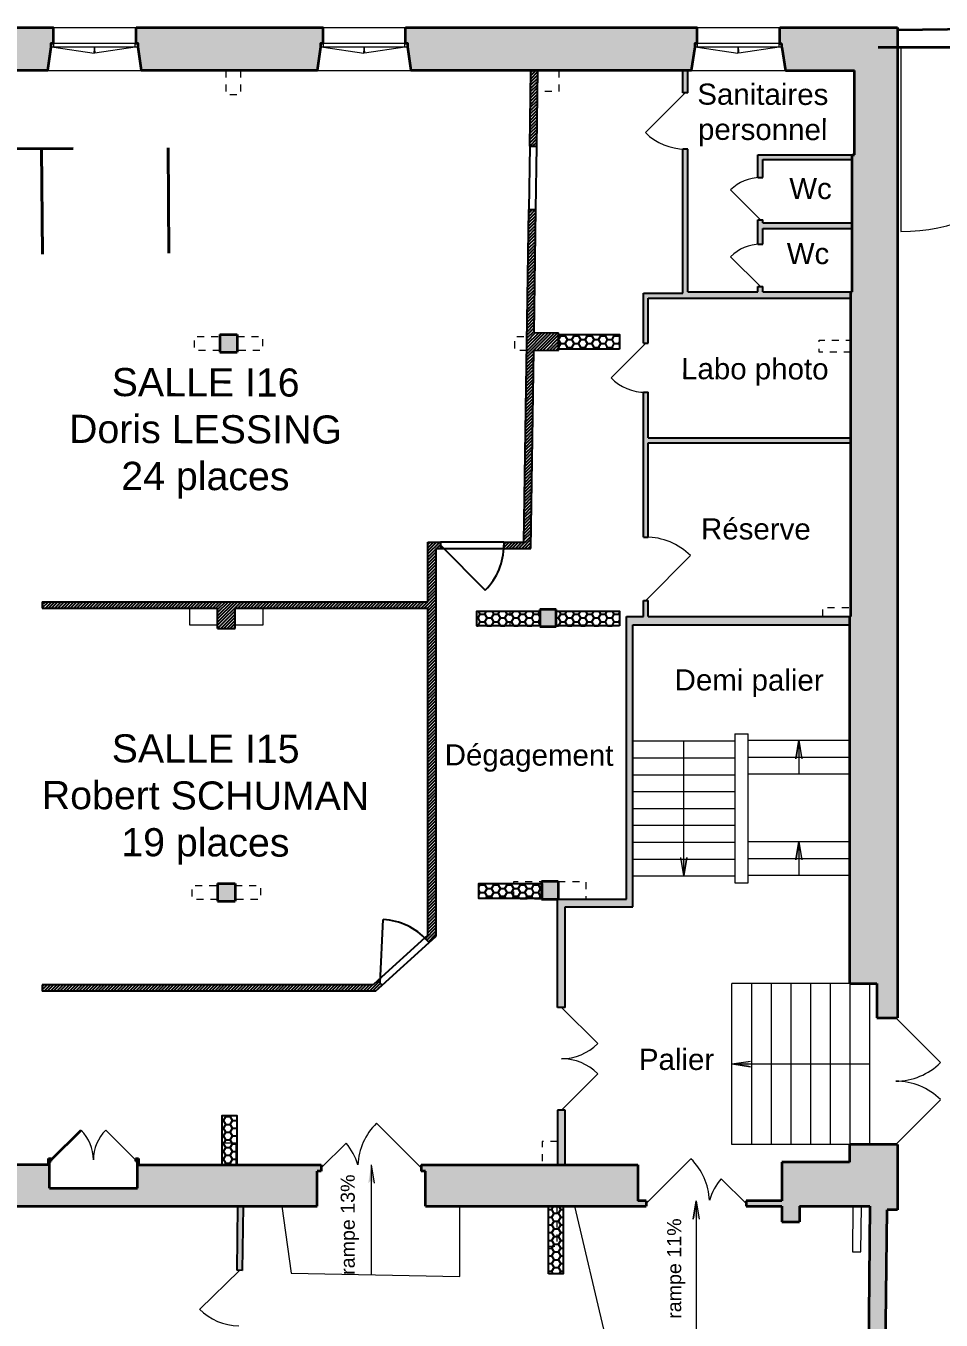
# Model space of a CAD drawing. Extents: x -6460 to -5341, y -3478 to -2628.
# Drawn here: x -6380.69 to -6367.67, y -3247.8 to -3229.38 of the extents above; entities that cross this region are included whole.
import ezdxf
from ezdxf.enums import TextEntityAlignment as Align

# ---------------------------------------------------------------- set-up
doc = ezdxf.new("R2010")
doc.units = 0
doc.linetypes.add('CACHE', pattern=[0.375, 0.25, -0.125])
for name, color, linetype, lineweight in [('Ar0-Hatch1', 1, 'CONTINUOUS', 5), ('Ar0-Texte1', 144, 'CONTINUOUS', 15), ('Ar0-Texte2', 6, 'CONTINUOUS', 15), ('Ar2-Maçon', 7, 'CONTINUOUS', 35), ('Ar2-Vue-FIN', 9, 'CONTINUOUS', 9), ('Ar6-Cloison', 3, 'CONTINUOUS', 25), ('Ar7-Menuiserie', 4, 'CONTINUOUS', 9), ('Ar7-Porte', 4, 'CONTINUOUS', 9)]:
    doc.layers.add(name, color=color, linetype=linetype, lineweight=lineweight)
doc.layers.add('LYTV_PROJET', color=11, linetype='CONTINUOUS')
doc.layers.add('LYTV_REGULARISATION', color=139, linetype='CONTINUOUS')
doc.styles.add('arial', font='arial.ttf', dxfattribs={"width": 0.9999})
doc.styles.get("Standard").update_dxf_attribs({"font": 'romans.shx'})
pattern_1 = [(45, (-6383.846737, -3243.526896), (-0.02245064, 0.02245064), [])]
pattern_2 = [(360, (-6383.846737, -3243.526896), (0.09525, 0.0549926), [0.0635, -0.127]), (120, (-6383.846737, -3243.526896), (-0.09524999, 0.05499262), [0.0635, -0.127]), (60, (-6383.846737, -3243.526896), (1e-08, 0.10998522), [-0.127, 0.0635])]

msp = doc.modelspace()

# ---------------------------------------------------------------- hatches: boundary and pattern name
at = {"layer": 'Ar0-Hatch1'}
for points in [[(-6380.382, -3230.017), (-6380.332, -3229.687), (-6380.332, -3229.637), (-6380.302, -3229.637), (-6380.302, -3229.407), (-6384.413, -3229.407), (-6384.413, -3229.637), (-6384.383, -3229.637), (-6384.383, -3229.687), (-6384.333, -3230.017), (-6382.333, -3230.017), (-6382.152, -3230.017)], [(-6376.548, -3230.017), (-6376.498, -3229.687), (-6376.498, -3229.637), (-6376.468, -3229.637), (-6376.468, -3229.407), (-6379.122, -3229.407), (-6379.122, -3229.637), (-6379.092, -3229.637), (-6379.092, -3229.687), (-6379.042, -3230.017)], [(-6371.178, -3229.687), (-6371.178, -3229.637), (-6371.148, -3229.637), (-6371.148, -3229.407), (-6375.288, -3229.407), (-6375.288, -3229.637), (-6375.258, -3229.637), (-6375.258, -3229.687), (-6375.208, -3230.017), (-6373.508, -3230.017), (-6373.408, -3230.017), (-6371.348, -3230.017), (-6371.348, -3230.337), (-6371.278, -3230.337), (-6371.278, -3230.017), (-6371.228, -3230.017)], [(-6368.978, -3237.907), (-6368.978, -3243.007), (-6368.588, -3243.007), (-6368.588, -3243.496), (-6368.295, -3243.496), (-6368.295, -3229.407), (-6369.968, -3229.407), (-6369.968, -3229.637), (-6369.938, -3229.637), (-6369.938, -3229.687), (-6369.888, -3230.017), (-6368.908, -3230.017), (-6368.908, -3231.217), (-6370.278, -3231.217), (-6370.278, -3231.542), (-6370.208, -3231.542), (-6370.208, -3231.287), (-6368.938, -3231.287), (-6368.938, -3232.187), (-6370.208, -3232.187), (-6370.208, -3232.142), (-6370.278, -3232.142), (-6370.278, -3232.492), (-6370.208, -3232.492), (-6370.208, -3232.267), (-6368.938, -3232.267), (-6368.938, -3233.167), (-6370.208, -3233.167), (-6370.208, -3233.092), (-6370.278, -3233.092), (-6370.278, -3233.167), (-6371.278, -3233.167), (-6371.278, -3231.137), (-6371.348, -3231.137), (-6371.348, -3233.187), (-6371.908, -3233.187), (-6371.908, -3233.897), (-6371.838, -3233.897), (-6371.838, -3233.257), (-6368.958, -3233.257), (-6368.958, -3235.247), (-6371.838, -3235.247), (-6371.838, -3234.597), (-6371.908, -3234.597), (-6371.908, -3236.657), (-6371.838, -3236.657), (-6371.838, -3235.317), (-6368.958, -3235.317), (-6368.958, -3237.787), (-6371.838, -3237.787), (-6371.838, -3237.557), (-6371.908, -3237.557), (-6371.908, -3237.787), (-6372.148, -3237.787), (-6372.148, -3241.807), (-6373.128, -3241.807), (-6373.128, -3243.347), (-6373.018, -3243.347), (-6373.018, -3241.917), (-6372.058, -3241.917), (-6372.058, -3237.907)], [(-6377.682, -3234.027), (-6377.682, -3233.777), (-6377.932, -3233.777), (-6377.932, -3234.027)], [(-6373.118, -3241.807), (-6373.118, -3241.557), (-6373.358, -3241.557), (-6373.358, -3241.807)], [(-6371.868, -3246.177), (-6371.868, -3246.097), (-6371.988, -3246.097), (-6371.988, -3245.587), (-6373.018, -3245.587), (-6373.018, -3244.807), (-6373.128, -3244.807), (-6373.128, -3245.587), (-6375.068, -3245.587), (-6375.068, -3245.677), (-6375.008, -3245.677), (-6375.008, -3246.177)], [(-6380.353, -3245.587), (-6380.353, -3245.537), (-6380.328, -3245.537), (-6380.328, -3245.497), (-6380.368, -3245.497), (-6380.368, -3245.587)], [(-6379.103, -3245.537), (-6379.103, -3245.587), (-6379.088, -3245.587), (-6379.088, -3245.497), (-6379.128, -3245.497), (-6379.128, -3245.537)], [(-6376.548, -3246.177), (-6376.548, -3245.677), (-6376.488, -3245.677), (-6376.488, -3245.587), (-6379.103, -3245.587), (-6379.103, -3245.917), (-6380.353, -3245.917), (-6380.353, -3245.587), (-6383.038, -3245.587), (-6383.038, -3246.177), (-6382.178, -3246.177), (-6382.178, -3246.897), (-6382.088, -3246.897), (-6382.088, -3246.177), (-6377.678, -3246.177), (-6377.691, -3247.087), (-6377.611, -3247.088), (-6377.598, -3246.177)]]:
    msp.add_hatch(color=256, dxfattribs=at).paths.add_polyline_path(points)
for points in [[(-6373.148, -3237.929), (-6373.148, -3237.689), (-6373.378, -3237.689), (-6373.378, -3237.929)], [(-6377.712, -3241.837), (-6377.712, -3241.587), (-6377.962, -3241.587), (-6377.962, -3241.837)]]:
    msp.add_hatch(color=256, dxfattribs=at).paths.add_polyline_path(points, flags=17)
h = msp.add_hatch(color=256, dxfattribs=at)
h.dxf.hatch_style = 1
h.paths.add_polyline_path([(-6368.443, -3246.229), (-6368.295, -3246.229), (-6368.295, -3245.296), (-6368.978, -3245.296), (-6368.978, -3245.547), (-6369.938, -3245.547), (-6369.938, -3246.097), (-6370.448, -3246.097), (-6370.448, -3246.177), (-6369.938, -3246.177), (-6369.938, -3246.397), (-6369.688, -3246.397), (-6369.688, -3246.177), (-6368.688, -3246.177), (-6368.827, -3260.126), (-6377.798, -3260.126), (-6377.78, -3258.907), (-6377.86, -3258.905), (-6377.878, -3260.126), (-6386.528, -3260.126), (-6386.518, -3258.906), (-6386.608, -3258.906), (-6386.618, -3260.126), (-6399.828, -3260.128), (-6399.828, -3260.296), (-6404.228, -3260.296), (-6404.228, -3260.377), (-6404.718, -3260.377), (-6404.718, -3260.549), (-6368.587, -3260.549)])
at = {"layer": 'Ar2-Vue-FIN'}
h = msp.add_hatch(color=256, dxfattribs=at)
h.paths.add_polyline_path([(-6369.698, -3239.547), (-6369.7, -3239.77), (-6369.698, -3239.768), (-6369.656, -3239.81)])
h.paths.add_polyline_path([(-6369.698, -3239.547), (-6369.74, -3239.81), (-6369.7, -3239.77)])
h = msp.add_hatch(color=256, dxfattribs=at)
h.paths.add_polyline_path([(-6369.698, -3240.987), (-6369.7, -3241.21), (-6369.698, -3241.208), (-6369.656, -3241.25)])
h.paths.add_polyline_path([(-6369.698, -3240.987), (-6369.74, -3241.25), (-6369.7, -3241.21)])
h = msp.add_hatch(color=256, dxfattribs=at)
h.paths.add_polyline_path([(-6371.333, -3241.477), (-6371.331, -3241.254), (-6371.333, -3241.257), (-6371.375, -3241.215)])
h.paths.add_polyline_path([(-6371.333, -3241.477), (-6371.291, -3241.215), (-6371.331, -3241.254)])
h = msp.add_hatch(color=256, dxfattribs=at)
h.paths.add_polyline_path([(-6370.648, -3244.152), (-6370.425, -3244.154), (-6370.427, -3244.152), (-6370.385, -3244.11)])
h.paths.add_polyline_path([(-6370.648, -3244.152), (-6370.385, -3244.194), (-6370.425, -3244.154)])
h = msp.add_hatch(color=256, dxfattribs=at)
h.paths.add_polyline_path([(-6375.778, -3245.587), (-6375.78, -3245.81), (-6375.778, -3245.808), (-6375.736, -3245.85)])
h.paths.add_polyline_path([(-6375.778, -3245.587), (-6375.82, -3245.85), (-6375.78, -3245.81)])
h = msp.add_hatch(color=256, dxfattribs=at)
h.paths.add_polyline_path([(-6371.158, -3246.097), (-6371.16, -3246.32), (-6371.158, -3246.318), (-6371.116, -3246.36)])
h.paths.add_polyline_path([(-6371.158, -3246.097), (-6371.2, -3246.36), (-6371.16, -3246.32)])
at = {"layer": 'LYTV_PROJET'}
h = msp.add_hatch(dxfattribs=at)
h.set_pattern_fill('HONEY', color=256, scale=0.02, angle=144.8435, style=0)
h.set_pattern_definition(pattern_2)
h.paths.add_polyline_path([(-6372.248, -3233.983), (-6373.116, -3233.983), (-6373.113, -3233.773), (-6372.248, -3233.773)])
h = msp.add_hatch(dxfattribs=at)
h.set_pattern_fill('HONEY', color=256, scale=0.02, angle=144.8435, style=0)
h.set_pattern_definition(pattern_2)
h.paths.add_polyline_path([(-6373.378, -3237.919), (-6374.278, -3237.919), (-6374.278, -3237.709), (-6373.378, -3237.709)])
h = msp.add_hatch(dxfattribs=at)
h.set_pattern_fill('HONEY', color=256, scale=0.02, angle=144.8435, style=0)
h.set_pattern_definition(pattern_2)
h.paths.add_polyline_path([(-6372.248, -3237.919), (-6373.148, -3237.919), (-6373.148, -3237.709), (-6372.248, -3237.709)])
h = msp.add_hatch(dxfattribs=at)
h.set_pattern_fill('HONEY', color=256, scale=0.02, angle=144.8435, style=0)
h.set_pattern_definition(pattern_2)
h.paths.add_polyline_path([(-6373.348, -3241.797), (-6374.248, -3241.797), (-6374.248, -3241.587), (-6373.348, -3241.587)])
h = msp.add_hatch(dxfattribs=at)
h.set_pattern_fill('HONEY', color=256, scale=0.02, angle=144.8435, style=0)
h.set_pattern_definition(pattern_2)
h.paths.add_polyline_path([(-6377.898, -3245.587), (-6377.898, -3244.887), (-6377.688, -3244.887), (-6377.688, -3245.587)])
h = msp.add_hatch(dxfattribs=at)
h.set_pattern_fill('HONEY', color=256, scale=0.02, angle=144.8435, style=0)
h.set_pattern_definition(pattern_2)
h.paths.add_polyline_path([(-6373.258, -3247.137), (-6373.258, -3246.177), (-6373.048, -3246.177), (-6373.048, -3247.137)])
at = {"layer": 'LYTV_REGULARISATION'}
h = msp.add_hatch(dxfattribs=at)
h.set_pattern_fill('ANSI31', color=256, scale=0.01, angle=144.8435, style=0)
h.set_pattern_definition(pattern_1)
h.paths.add_polyline_path([(-6373.508, -3230.017), (-6373.524, -3231.097), (-6373.424, -3231.098), (-6373.408, -3230.017)])
h = msp.add_hatch(dxfattribs=at)
h.set_pattern_fill('ANSI31', color=256, scale=0.01, angle=144.8435, style=0)
h.set_pattern_definition(pattern_1)
h.paths.add_polyline_path([(-6373.116, -3234.003), (-6373.113, -3233.753), (-6373.462, -3233.748), (-6373.437, -3231.998), (-6373.537, -3231.997), (-6373.606, -3236.729), (-6373.892, -3236.729), (-6373.892, -3236.819), (-6373.508, -3236.819), (-6373.466, -3233.998)], flags=17)
h = msp.add_hatch(dxfattribs=at)
h.set_pattern_fill('ANSI31', color=256, scale=0.01, angle=144.8435, style=0)
h.set_pattern_definition(pattern_1)
h.paths.add_polyline_path([(-6374.858, -3242.339), (-6374.858, -3236.819), (-6374.792, -3236.819), (-6374.792, -3236.729), (-6374.972, -3236.729), (-6374.972, -3237.577), (-6380.455, -3237.577), (-6380.455, -3237.667), (-6377.962, -3237.667), (-6377.962, -3237.957), (-6377.712, -3237.957), (-6377.712, -3237.667), (-6374.972, -3237.667), (-6374.972, -3242.321), (-6375.015, -3242.359), (-6374.954, -3242.426)])
h = msp.add_hatch(dxfattribs=at)
h.set_pattern_fill('ANSI31', color=256, scale=0.01, angle=144.8435, style=0)
h.set_pattern_definition(pattern_1)
h.paths.add_polyline_path([(-6375.718, -3243.117), (-6375.621, -3243.03), (-6375.682, -3242.963), (-6375.752, -3243.027), (-6380.455, -3243.027), (-6380.455, -3243.117)])

# ---------------------------------------------------------------- linework, layer by layer
at = {"layer": 'Ar2-Maçon', "linetype": 'ByBlock'}
for p, q in [((-6369.968, -3229.407), (-6368.295, -3229.407)), ((-6368.295, -3229.407), (-6368.295, -3243.496)), ((-6369.888, -3230.017), (-6368.908, -3230.017)), ((-6368.908, -3231.217), (-6368.908, -3230.017)), ((-6368.938, -3233.167), (-6368.938, -3231.217)), ((-6368.938, -3231.217), (-6368.908, -3231.217)), ((-6368.958, -3237.787), (-6368.958, -3233.167)), ((-6368.958, -3233.167), (-6368.938, -3233.167)), ((-6377.932, -3233.777), (-6377.682, -3233.777)), ((-6377.932, -3233.777), (-6377.932, -3234.027)), ((-6377.682, -3233.777), (-6377.682, -3234.027)), ((-6377.932, -3234.027), (-6377.682, -3234.027)), ((-6373.148, -3237.689), (-6373.378, -3237.689)), ((-6373.378, -3237.689), (-6373.378, -3237.929)), ((-6373.148, -3237.929), (-6373.148, -3237.689)), ((-6373.378, -3237.929), (-6373.148, -3237.929)), ((-6373.378, -3237.929), (-6373.378, -3237.929)), ((-6377.962, -3241.587), (-6377.712, -3241.587)), ((-6377.962, -3241.587), (-6377.962, -3241.837)), ((-6377.712, -3241.587), (-6377.712, -3241.837)), ((-6373.118, -3241.557), (-6373.358, -3241.557)), ((-6373.358, -3241.557), (-6373.358, -3241.807)), ((-6377.962, -3241.837), (-6377.712, -3241.837)), ((-6373.358, -3241.807), (-6373.118, -3241.807)), ((-6368.978, -3243.007), (-6368.588, -3243.007)), ((-6368.588, -3243.007), (-6368.588, -3243.496)), ((-6380.328, -3245.517), (-6379.904, -3245.093)), ((-6368.295, -3245.296), (-6368.978, -3245.296)), ((-6368.978, -3245.296), (-6368.978, -3245.547)), ((-6368.295, -3245.296), (-6368.295, -3246.229)), ((-6380.368, -3245.587), (-6380.368, -3245.497)), ((-6380.368, -3245.497), (-6380.328, -3245.497)), ((-6380.328, -3245.537), (-6380.328, -3245.497)), ((-6379.128, -3245.497), (-6379.088, -3245.497)), ((-6379.128, -3245.497), (-6379.128, -3245.537)), ((-6379.088, -3245.497), (-6379.088, -3245.587)), ((-6368.978, -3245.547), (-6369.938, -3245.547)), ((-6369.938, -3245.547), (-6369.938, -3246.097)), ((-6379.088, -3245.587), (-6376.488, -3245.587)), ((-6376.548, -3246.177), (-6376.548, -3245.677)), ((-6376.488, -3245.677), (-6376.548, -3245.677)), ((-6375.068, -3245.587), (-6371.988, -3245.587)), ((-6375.008, -3245.677), (-6375.068, -3245.677)), ((-6375.008, -3246.177), (-6375.008, -3245.677)), ((-6371.988, -3245.587), (-6371.988, -3246.097)), ((-6380.353, -3245.917), (-6379.103, -3245.917)), ((-6371.868, -3246.097), (-6371.988, -3246.097)), ((-6369.938, -3246.097), (-6370.448, -3246.097)), ((-6368.688, -3246.177), (-6368.827, -3260.126)), ((-6368.587, -3260.549), (-6368.443, -3246.229)), ((-6368.295, -3246.229), (-6368.443, -3246.229))]:
    msp.add_line(p, q, dxfattribs=at)
at = {"layer": 'Ar2-Maçon'}
for p, q in [((-6368.295, -3229.439), (-6362.991, -3229.385)), ((-6368.588, -3243.496), (-6368.295, -3243.496))]:
    msp.add_line(p, q, dxfattribs=at)
at = {"layer": 'Ar2-Maçon', "ltscale": 0.1}
msp.add_line((-6368.568, -3229.688), (-6362.991, -3229.685), dxfattribs=at)
at = {"layer": 'Ar2-Maçon', "linetype": 'ByBlock', "flags": 128}
for points in [[(-6384.413, -3229.407), (-6380.302, -3229.407), (-6380.302, -3229.637), (-6380.332, -3229.637), (-6380.332, -3229.687), (-6380.382, -3230.017), (-6382.152, -3230.017), (-6382.333, -3230.017), (-6384.333, -3230.017), (-6384.383, -3229.687), (-6384.383, -3229.637), (-6384.413, -3229.637), (-6384.413, -3229.407)], [(-6379.122, -3229.407), (-6376.468, -3229.407), (-6376.468, -3229.637), (-6376.498, -3229.637), (-6376.498, -3229.687), (-6376.548, -3230.017), (-6379.042, -3230.017), (-6379.092, -3229.687), (-6379.092, -3229.637), (-6379.122, -3229.637), (-6379.122, -3229.407)], [(-6375.288, -3229.407), (-6371.148, -3229.407), (-6371.148, -3229.637), (-6371.178, -3229.637), (-6371.178, -3229.687), (-6371.228, -3230.017), (-6373.408, -3230.017), (-6373.508, -3230.017), (-6375.208, -3230.017), (-6375.258, -3229.687), (-6375.258, -3229.637), (-6375.288, -3229.637), (-6375.288, -3229.407)], [(-6369.968, -3229.637), (-6369.968, -3229.407)], [(-6369.968, -3229.637), (-6369.938, -3229.637)], [(-6369.938, -3229.687), (-6369.938, -3229.637)], [(-6369.938, -3229.687), (-6369.888, -3230.017)], [(-6368.978, -3237.787), (-6368.978, -3243.007)], [(-6373.118, -3241.557), (-6373.118, -3241.807)], [(-6380.353, -3245.917), (-6380.353, -3245.537), (-6380.328, -3245.537)], [(-6379.103, -3245.917), (-6379.103, -3245.537), (-6379.128, -3245.537)], [(-6380.368, -3245.587), (-6383.038, -3245.587)], [(-6376.488, -3245.587), (-6376.488, -3245.677)], [(-6375.068, -3245.587), (-6375.068, -3245.677)], [(-6371.868, -3246.097), (-6371.868, -3246.177)], [(-6370.448, -3246.097), (-6370.448, -3246.177)], [(-6383.038, -3246.177), (-6376.548, -3246.177)], [(-6375.008, -3246.177), (-6371.868, -3246.177)], [(-6370.448, -3246.177), (-6369.938, -3246.177)], [(-6369.938, -3246.177), (-6369.938, -3246.397)], [(-6369.688, -3246.177), (-6368.688, -3246.177)], [(-6369.688, -3246.177), (-6369.688, -3246.397)], [(-6369.938, -3246.397), (-6369.688, -3246.397)]]:
    msp.add_lwpolyline(points, dxfattribs=at)
at = {"layer": 'Ar2-Vue-FIN'}
for p, q in [((-6380.302, -3229.407), (-6379.122, -3229.407)), ((-6376.468, -3229.407), (-6375.288, -3229.407)), ((-6371.148, -3229.407), (-6369.968, -3229.407)), ((-6380.382, -3230.017), (-6379.042, -3230.017)), ((-6376.548, -3230.017), (-6375.208, -3230.017)), ((-6371.228, -3230.017), (-6369.888, -3230.017)), ((-6370.608, -3239.457), (-6370.608, -3241.577)), ((-6370.418, -3241.577), (-6370.418, -3239.457)), ((-6372.058, -3239.557), (-6370.608, -3239.557)), ((-6371.333, -3241.477), (-6371.333, -3239.557)), ((-6370.418, -3239.547), (-6368.978, -3239.547)), ((-6369.698, -3239.547), (-6369.74, -3239.81)), ((-6369.74, -3239.81), (-6369.698, -3239.547)), ((-6369.698, -3239.547), (-6369.698, -3240.027)), ((-6369.698, -3239.547), (-6369.656, -3239.81)), ((-6372.058, -3239.797), (-6370.608, -3239.797)), ((-6370.418, -3239.787), (-6368.978, -3239.787)), ((-6372.058, -3240.037), (-6370.608, -3240.037)), ((-6370.418, -3240.027), (-6368.978, -3240.027)), ((-6372.058, -3240.277), (-6370.608, -3240.277)), ((-6372.058, -3240.517), (-6370.608, -3240.517)), ((-6372.058, -3240.757), (-6370.608, -3240.757)), ((-6372.058, -3240.997), (-6370.608, -3240.997)), ((-6370.418, -3240.987), (-6368.978, -3240.987)), ((-6369.698, -3240.987), (-6369.74, -3241.25)), ((-6369.74, -3241.25), (-6369.698, -3240.987)), ((-6369.698, -3240.987), (-6369.698, -3241.467)), ((-6369.698, -3240.987), (-6369.656, -3241.25)), ((-6372.058, -3241.237), (-6370.608, -3241.237)), ((-6371.333, -3241.477), (-6371.375, -3241.215)), ((-6371.333, -3241.477), (-6371.291, -3241.215)), ((-6371.291, -3241.215), (-6371.333, -3241.477)), ((-6370.418, -3241.227), (-6368.978, -3241.227)), ((-6372.058, -3241.477), (-6370.608, -3241.477)), ((-6370.418, -3241.467), (-6368.978, -3241.467)), ((-6370.608, -3241.577), (-6370.418, -3241.577)), ((-6368.978, -3243.007), (-6370.648, -3243.007)), ((-6370.648, -3245.296), (-6370.648, -3243.007)), ((-6370.368, -3245.296), (-6370.368, -3243.007)), ((-6370.088, -3245.296), (-6370.088, -3243.007)), ((-6369.808, -3245.296), (-6369.808, -3243.007)), ((-6369.528, -3245.296), (-6369.528, -3243.007)), ((-6369.248, -3245.296), (-6369.248, -3243.007)), ((-6368.968, -3245.296), (-6368.968, -3243.007)), ((-6368.688, -3245.296), (-6368.688, -3243.007)), ((-6370.648, -3244.152), (-6370.385, -3244.11)), ((-6370.648, -3244.152), (-6368.688, -3244.152)), ((-6370.648, -3244.152), (-6370.385, -3244.194)), ((-6370.385, -3244.194), (-6370.648, -3244.152)), ((-6368.978, -3245.296), (-6370.648, -3245.296)), ((-6375.778, -3245.587), (-6375.778, -3247.151)), ((-6375.778, -3245.587), (-6375.736, -3245.85)), ((-6371.158, -3246.097), (-6371.2, -3246.36)), ((-6371.2, -3246.36), (-6371.158, -3246.097)), ((-6371.158, -3246.097), (-6371.158, -3247.993)), ((-6371.158, -3246.097), (-6371.116, -3246.36))]:
    msp.add_line(p, q, dxfattribs=at)
at = {"layer": 'Ar2-Vue-FIN', "linetype": 'CACHE', "ltscale": 0.2, "flags": 128}
for points in [[(-6377.638, -3230.017), (-6377.638, -3230.367), (-6377.838, -3230.367), (-6377.838, -3230.017)], [(-6373.108, -3230.017), (-6373.108, -3230.317), (-6373.412, -3230.317)], [(-6373.113, -3233.773), (-6372.723, -3233.779), (-6372.726, -3233.989), (-6373.116, -3233.983)], [(-6377.932, -3234.002), (-6378.292, -3234.002), (-6378.292, -3233.802), (-6377.932, -3233.802)], [(-6377.682, -3233.802), (-6377.322, -3233.802), (-6377.322, -3234.002), (-6377.682, -3234.002)], [(-6373.566, -3234.002), (-6373.736, -3234.002), (-6373.736, -3233.802), (-6373.563, -3233.802)], [(-6368.958, -3234.027), (-6369.408, -3234.027), (-6369.408, -3233.857), (-6368.958, -3233.857)], [(-6369.358, -3237.787), (-6369.358, -3237.657), (-6368.958, -3237.657)], [(-6373.378, -3237.709), (-6373.808, -3237.709), (-6373.808, -3237.909), (-6373.378, -3237.909)], [(-6373.148, -3237.709), (-6372.718, -3237.709), (-6372.718, -3237.909), (-6373.148, -3237.909)], [(-6377.962, -3241.812), (-6378.322, -3241.812), (-6378.322, -3241.612), (-6377.962, -3241.612)], [(-6377.712, -3241.612), (-6377.352, -3241.612), (-6377.352, -3241.812), (-6377.712, -3241.812)], [(-6373.358, -3241.807), (-6373.748, -3241.807), (-6373.748, -3241.557), (-6373.358, -3241.557)], [(-6373.118, -3241.557), (-6372.728, -3241.557), (-6372.728, -3241.807)], [(-6373.128, -3245.257), (-6373.348, -3245.257), (-6373.348, -3245.587)], [(-6373.138, -3246.177), (-6373.138, -3246.747), (-6373.258, -3246.747), (-6373.258, -3246.177)]]:
    msp.add_lwpolyline(points, dxfattribs=at)
at = {"layer": 'Ar2-Vue-FIN', "linetype": 'CACHE', "ltscale": 25, "flags": 128}
for points in [[(-6378.362, -3237.667), (-6378.362, -3237.907), (-6377.962, -3237.907)], [(-6377.712, -3237.907), (-6377.312, -3237.907), (-6377.312, -3237.667)], [(-6377.698, -3245.587), (-6377.698, -3245.277), (-6377.898, -3245.277), (-6377.898, -3245.587)], [(-6368.928, -3246.177), (-6368.934, -3246.827), (-6368.814, -3246.827), (-6368.808, -3246.177)]]:
    msp.add_lwpolyline(points, dxfattribs=at)
at = {"layer": 'Ar2-Vue-FIN', "flags": 128}
for points in [[(-6370.608, -3239.457), (-6370.418, -3239.457)], [(-6377.048, -3246.177), (-6376.917, -3247.128), (-6374.518, -3247.177), (-6374.518, -3246.177)], [(-6372.888, -3246.177), (-6372.455, -3248.007), (-6368.706, -3247.967)]]:
    msp.add_lwpolyline(points, dxfattribs=at)
at = {"layer": 'Ar6-Cloison'}
for p, q in [((-6371.348, -3230.337), (-6371.348, -3230.017)), ((-6371.278, -3230.337), (-6371.278, -3230.017)), ((-6371.348, -3233.187), (-6371.348, -3231.137)), ((-6371.278, -3233.167), (-6371.278, -3231.137)), ((-6370.278, -3231.542), (-6370.278, -3231.217)), ((-6370.278, -3231.217), (-6368.938, -3231.217)), ((-6370.208, -3231.542), (-6370.208, -3231.287)), ((-6370.208, -3231.287), (-6368.938, -3231.287)), ((-6370.278, -3232.492), (-6370.278, -3232.142)), ((-6370.208, -3232.187), (-6370.208, -3232.142)), ((-6370.208, -3232.187), (-6368.938, -3232.187)), ((-6370.208, -3232.492), (-6370.208, -3232.267)), ((-6370.208, -3232.267), (-6368.938, -3232.267)), ((-6371.278, -3233.167), (-6370.278, -3233.167)), ((-6370.278, -3233.167), (-6370.278, -3233.092)), ((-6370.208, -3233.167), (-6370.208, -3233.092)), ((-6370.208, -3233.167), (-6368.958, -3233.167)), ((-6371.838, -3233.897), (-6371.838, -3233.257)), ((-6371.838, -3233.257), (-6368.958, -3233.257)), ((-6371.838, -3235.247), (-6371.838, -3234.597)), ((-6371.838, -3235.247), (-6368.958, -3235.247)), ((-6371.838, -3236.657), (-6371.838, -3235.317)), ((-6371.838, -3237.787), (-6371.838, -3237.557)), ((-6372.148, -3241.807), (-6372.148, -3237.787)), ((-6372.148, -3237.787), (-6371.908, -3237.787)), ((-6372.058, -3241.917), (-6372.058, -3237.907)), ((-6373.128, -3243.347), (-6373.128, -3241.807)), ((-6373.018, -3243.347), (-6373.018, -3241.917)), ((-6373.018, -3241.917), (-6372.058, -3241.917))]:
    msp.add_line(p, q, dxfattribs=at)
at = {"layer": 'Ar6-Cloison', "flags": 128}
for points in [[(-6371.278, -3230.337), (-6371.348, -3230.337)], [(-6371.278, -3231.137), (-6371.348, -3231.137)], [(-6370.278, -3231.542), (-6370.208, -3231.542)], [(-6370.278, -3232.142), (-6370.208, -3232.142)], [(-6370.278, -3232.492), (-6370.208, -3232.492)], [(-6371.908, -3233.897), (-6371.908, -3233.187)], [(-6371.908, -3233.187), (-6371.348, -3233.187)], [(-6370.278, -3233.092), (-6370.208, -3233.092)], [(-6371.908, -3233.897), (-6371.838, -3233.897)], [(-6371.908, -3236.657), (-6371.908, -3234.597)], [(-6371.908, -3234.597), (-6371.838, -3234.597)], [(-6371.838, -3235.317), (-6368.958, -3235.317)], [(-6371.908, -3236.657), (-6371.838, -3236.657)], [(-6371.908, -3237.787), (-6371.908, -3237.557)], [(-6371.908, -3237.557), (-6371.838, -3237.557)], [(-6371.838, -3237.787), (-6368.978, -3237.787)], [(-6372.058, -3237.907), (-6368.978, -3237.907)], [(-6373.128, -3241.807), (-6372.148, -3241.807)], [(-6373.018, -3243.347), (-6373.128, -3243.347)], [(-6373.018, -3244.807), (-6373.128, -3244.807)], [(-6373.128, -3244.807), (-6373.128, -3245.587)], [(-6373.018, -3245.587), (-6373.018, -3244.807)], [(-6377.678, -3246.177), (-6377.691, -3247.087)], [(-6377.598, -3246.178), (-6377.611, -3247.088)], [(-6377.611, -3247.088), (-6377.691, -3247.087)]]:
    msp.add_lwpolyline(points, dxfattribs=at)
at = {"layer": 'Ar7-Menuiserie', "flags": 128}
for points in [[(-6379.092, -3229.687), (-6380.332, -3229.687)], [(-6379.122, -3229.637), (-6380.302, -3229.637)], [(-6380.292, -3229.687), (-6380.292, -3229.637)], [(-6380.292, -3229.687), (-6379.719, -3229.771)], [(-6379.132, -3229.687), (-6379.706, -3229.771)], [(-6379.132, -3229.687), (-6379.132, -3229.637)], [(-6375.258, -3229.687), (-6376.498, -3229.687)], [(-6375.288, -3229.637), (-6376.468, -3229.637)], [(-6376.458, -3229.687), (-6376.458, -3229.637)], [(-6376.458, -3229.687), (-6375.884, -3229.771)], [(-6375.298, -3229.687), (-6375.872, -3229.771)], [(-6375.298, -3229.687), (-6375.298, -3229.637)], [(-6369.938, -3229.687), (-6371.178, -3229.687)], [(-6369.968, -3229.637), (-6371.148, -3229.637)], [(-6371.138, -3229.687), (-6371.138, -3229.637)], [(-6371.138, -3229.687), (-6370.564, -3229.771)], [(-6369.978, -3229.687), (-6370.552, -3229.771)], [(-6369.978, -3229.687), (-6369.978, -3229.637)]]:
    msp.add_lwpolyline(points, dxfattribs=at)
at = {"layer": 'Ar7-Menuiserie'}
for centre, start, end in [((-6380.292, -3229.687), 351.6824, 360), ((-6379.132, -3229.687), 180, 188.3176), ((-6376.458, -3229.687), 351.6824, 360), ((-6375.298, -3229.687), 180, 188.3176), ((-6371.138, -3229.687), 351.6824, 360), ((-6369.978, -3229.687), 180, 188.3176)]:
    msp.add_arc(centre, 0.58, start, end, dxfattribs=at)
at = {"layer": 'Ar7-Porte'}
for p, q in [((-6368.245, -3229.707), (-6368.245, -3232.309)), ((-6371.313, -3230.337), (-6371.878, -3230.903)), ((-6370.243, -3232.142), (-6370.667, -3231.718)), ((-6370.243, -3233.092), (-6370.667, -3232.668)), ((-6371.873, -3233.897), (-6372.368, -3234.392)), ((-6371.873, -3237.557), (-6371.236, -3236.921)), ((-6373.073, -3243.347), (-6372.557, -3243.863)), ((-6368.32, -3243.496), (-6367.683, -3244.132)), ((-6373.073, -3244.807), (-6372.557, -3244.291)), ((-6368.32, -3245.296), (-6367.683, -3244.66)), ((-6375.068, -3245.632), (-6375.704, -3244.996)), ((-6379.128, -3245.517), (-6379.552, -3245.093)), ((-6376.488, -3245.632), (-6376.134, -3245.279)), ((-6371.868, -3246.137), (-6371.231, -3245.501)), ((-6370.448, -3246.137), (-6370.801, -3245.784)), ((-6377.651, -3247.088), (-6378.217, -3247.638))]:
    msp.add_line(p, q, dxfattribs=at)
for centre, radius, start, end in [((-6368.245, -3229.707), 2.602, 270, 359.9733), ((-6371.313, -3230.337), 0.8, 225, 270), ((-6370.243, -3232.142), 0.6, 90, 135), ((-6370.243, -3233.092), 0.6, 90, 135), ((-6371.873, -3233.897), 0.7, 225, 270), ((-6371.873, -3237.557), 0.9, 45, 90), ((-6373.073, -3243.347), 0.73, 270, 315), ((-6373.073, -3244.807), 0.73, 45, 90), ((-6368.32, -3243.496), 0.9, 270, 315), ((-6368.32, -3245.296), 0.9, 45, 90), ((-6375.071, -3245.631), 0.897, 134.8776, 177.171), ((-6380.328, -3245.517), 0.6, 0, 45), ((-6379.128, -3245.517), 0.6, 135, 180), ((-6376.73, -3245.802), 0.792, 15.7064, 41.3055), ((-6371.864, -3246.136), 0.897, 2.829, 45.1224), ((-6370.206, -3246.307), 0.792, 138.6945, 164.2936), ((-6377.651, -3247.088), 0.79, 224.1786, 269.1786)]:
    msp.add_arc(centre, radius, start, end, dxfattribs=at)
at = {"layer": 'LYTV_PROJET'}
for points in [[(-6372.248, -3233.983), (-6373.116, -3233.983), (-6373.113, -3233.773), (-6372.248, -3233.773)], [(-6373.378, -3237.919), (-6374.278, -3237.919), (-6374.278, -3237.709), (-6373.378, -3237.709)], [(-6372.248, -3237.919), (-6373.148, -3237.919), (-6373.148, -3237.709), (-6372.248, -3237.709)], [(-6373.348, -3241.797), (-6374.248, -3241.797), (-6374.248, -3241.587), (-6373.348, -3241.587)], [(-6377.898, -3245.587), (-6377.898, -3244.887), (-6377.688, -3244.887), (-6377.688, -3245.587)], [(-6373.258, -3247.137), (-6373.258, -3246.177), (-6373.048, -3246.177), (-6373.048, -3247.137)]]:
    msp.add_lwpolyline(points, close=True, dxfattribs=at)
at = {"layer": 'LYTV_REGULARISATION'}
for p, q in [((-6373.524, -3231.097), (-6373.508, -3230.017)), ((-6373.606, -3236.729), (-6373.537, -3231.997)), ((-6374.972, -3237.577), (-6374.972, -3236.729)), ((-6374.972, -3236.729), (-6374.792, -3236.729)), ((-6373.892, -3236.729), (-6373.606, -3236.729)), ((-6374.858, -3236.819), (-6374.858, -3242.339)), ((-6374.792, -3236.774), (-6374.156, -3237.41)), ((-6380.455, -3237.577), (-6380.455, -3237.667)), ((-6380.455, -3237.577), (-6374.972, -3237.577)), ((-6380.455, -3237.667), (-6377.962, -3237.667)), ((-6377.962, -3237.957), (-6377.962, -3237.667)), ((-6377.712, -3237.957), (-6377.712, -3237.667)), ((-6377.712, -3237.667), (-6374.972, -3237.667)), ((-6374.972, -3242.321), (-6374.972, -3237.667)), ((-6377.962, -3237.957), (-6377.712, -3237.957)), ((-6375.652, -3242.997), (-6375.607, -3242.098)), ((-6374.972, -3242.321), (-6375.015, -3242.359)), ((-6375.682, -3242.963), (-6375.752, -3243.027)), ((-6375.752, -3243.027), (-6380.455, -3243.027)), ((-6380.455, -3243.027), (-6380.455, -3243.117))]:
    msp.add_line(p, q, dxfattribs=at)
at = {"layer": 'LYTV_REGULARISATION', "flags": 128}
for points in [[(-6373.424, -3231.098), (-6373.408, -3230.017)], [(-6373.524, -3231.097), (-6373.537, -3231.997)], [(-6373.524, -3231.097), (-6373.424, -3231.098)], [(-6373.437, -3231.998), (-6373.424, -3231.098)], [(-6373.537, -3231.997), (-6373.437, -3231.998)], [(-6373.462, -3233.748), (-6373.437, -3231.998)], [(-6373.462, -3233.748), (-6373.113, -3233.753)], [(-6373.116, -3234.003), (-6373.113, -3233.753)], [(-6373.508, -3236.819), (-6373.466, -3233.998)], [(-6373.466, -3233.998), (-6373.116, -3234.003)], [(-6374.792, -3236.729), (-6374.792, -3236.819)], [(-6373.892, -3236.729), (-6374.792, -3236.729)], [(-6373.892, -3236.729), (-6373.892, -3236.819)], [(-6374.858, -3236.819), (-6374.792, -3236.819)], [(-6374.792, -3236.819), (-6373.892, -3236.819)], [(-6373.892, -3236.819), (-6373.508, -3236.819)], [(-6375.015, -3242.359), (-6375.682, -3242.963)], [(-6375.621, -3243.03), (-6374.954, -3242.426)], [(-6374.954, -3242.426), (-6375.015, -3242.359)], [(-6374.954, -3242.426), (-6374.858, -3242.339)], [(-6375.621, -3243.03), (-6375.682, -3242.963)], [(-6375.718, -3243.117), (-6380.455, -3243.117)], [(-6375.718, -3243.117), (-6375.621, -3243.03)]]:
    msp.add_lwpolyline(points, dxfattribs=at)
at = {"layer": 'LYTV_REGULARISATION'}
for centre, start, end in [((-6374.792, -3236.774), 315, 0), ((-6375.652, -3242.997), 42.151, 87.151)]:
    msp.add_arc(centre, 0.9, start, end, dxfattribs=at)

# ---------------------------------------------------------------- texts
at = {"layer": 'Ar0-Texte1', "style": 'arial', "width": 0.9999}
for s, height, rotation, p in [('Wc', 0.3, 359.8435, (-6369.531, -3231.698)), ('Wc', 0.3, 359.8435, (-6369.567, -3232.623)), ('Labo photo', 0.3, 359.8435, (-6370.323, -3234.263)), ('Réserve', 0.3, 359.8435, (-6370.308, -3236.541)), ('Demi palier', 0.3, 359.8435, (-6370.404, -3238.69)), ('Palier', 0.3, 359.8435, (-6371.436, -3244.087)), ('rampe 13%', 0.2, 89.9845, (-6376.112, -3246.438)), ('rampe 11%', 0.2, 89.9845, (-6371.47, -3247.063))]:
    msp.add_text(s, height=height, rotation=rotation, dxfattribs=at).set_placement(p, align=Align.MIDDLE_CENTER)
at = {"layer": 'Ar0-Texte1', "insert": (-6370.21, -3230.653), "char_height": 0.3, "width": 6.35962, "attachment_point": 5, "rotation": 359.8435, "style": 'arial'}
msp.add_mtext('{Sanitaires\\Ppersonnel}', dxfattribs=at)
at = {"layer": 'Ar0-Texte2', "insert": (-6383.803, -3231.908), "char_height": 1.5, "width": 67.04009, "attachment_point": 5, "rotation": 0.4562}
msp.add_mtext('BATIMENT I', dxfattribs=at)
at = {"layer": 'LYTV_REGULARISATION', "style": 'arial', "width": 0.9999}
msp.add_text('Dégagement ', height=0.3, rotation=359.8435, dxfattribs=at).set_placement((-6373.475, -3239.758), align=Align.MIDDLE_CENTER)
at = {"layer": 'LYTV_REGULARISATION', "char_height": 0.4, "width": 6.35962, "attachment_point": 5, "rotation": 359.8435, "style": 'arial'}
for s, insert in [('{SALLE I16\\PDoris LESSING\\P24 places}', (-6378.134, -3235.182)), ('{SALLE I15\\PRobert SCHUMAN\\P19 places}', (-6378.134, -3240.393))]:
    msp.add_mtext(s, dxfattribs=dict(at, insert=insert))

doc.saveas('drawing.dxf')
